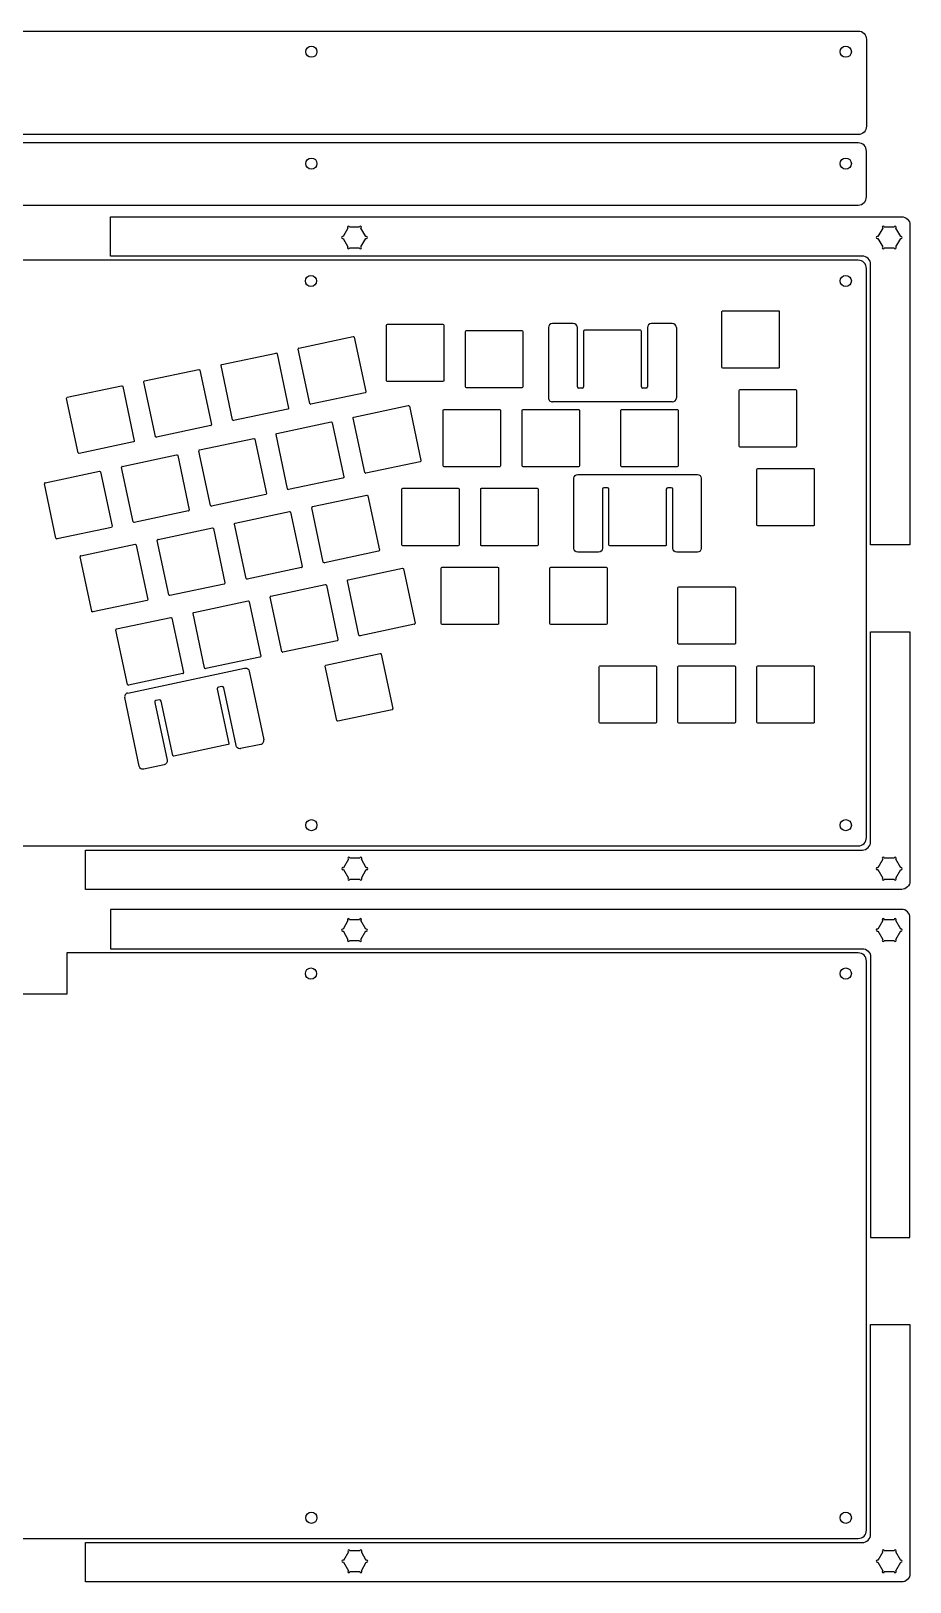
# Model space of a CAD drawing. Header units: millimetres. Extents: x -95 to 285, y -92 to 283.
# Drawn here: x 73 to 285.1, y -91.8 to 282.6 of the extents above; entities that cross this region are included whole.
import ezdxf

# ---------------------------------------------------------------- set-up
doc = ezdxf.new("R2010")
doc.units = ezdxf.units.MM
doc.layers.get('0').update_dxf_attribs({"linetype": 'CONTINUOUS'})

msp = doc.modelspace()

# ---------------------------------------------------------------- linework, layer by layer
for p, q in [((149.48, 235.03), (148.29, 232.96)), ((148.29, 232.53), (149.48, 230.46)), ((152.24, 235.25), (149.86, 235.25)), ((153.81, 232.96), (152.62, 235.03)), ((152.62, 230.46), (153.81, 232.53)), ((278.58, 235.03), (277.38, 232.96)), ((277.38, 232.53), (278.58, 230.46)), ((281.34, 235.25), (278.95, 235.25)), ((282.91, 232.96), (281.71, 235.03)), ((281.71, 230.46), (282.91, 232.53)), ((149.86, 230.25), (152.24, 230.25)), ((278.95, 230.25), (281.34, 230.25)), ((239.76, 201.44), (239.76, 214.84)), ((239.98, 215.07), (253.38, 215.07)), ((253.61, 214.84), (253.61, 201.44)), ((158.79, 198.18), (158.79, 211.58)), ((159.02, 211.8), (172.42, 211.8)), ((172.64, 211.58), (172.64, 198.18)), ((177.84, 196.68), (177.84, 210.08)), ((178.07, 210.3), (191.47, 210.3)), ((191.69, 210.08), (191.69, 196.68)), ((197.88, 210.98), (197.88, 194.04)), ((203.88, 211.98), (198.88, 211.98)), ((204.88, 196.69), (204.88, 210.98)), ((206.32, 210.09), (206.32, 196.69)), ((220.02, 210.39), (206.62, 210.39)), ((220.32, 196.69), (220.32, 210.09)), ((221.76, 210.98), (221.76, 196.69)), ((227.76, 211.98), (222.76, 211.98)), ((228.76, 210.98), (228.76, 194.04)), ((137.65, 206.04), (150.75, 208.82)), ((151.02, 208.65), (153.8, 195.54)), ((119.01, 202.08), (132.12, 204.86)), ((132.39, 204.69), (135.17, 191.58)), ((140.26, 192.66), (137.47, 205.77)), ((100.38, 198.12), (113.48, 200.9)), ((113.75, 200.73), (116.54, 187.62)), ((121.62, 188.7), (118.84, 201.81)), ((253.38, 201.22), (239.98, 201.22)), ((81.74, 194.16), (94.85, 196.94)), ((95.12, 196.77), (97.9, 183.66)), ((102.99, 184.74), (100.2, 197.85)), ((153.63, 195.28), (140.52, 192.49)), ((172.42, 197.95), (159.02, 197.95)), ((191.47, 196.45), (178.07, 196.45)), ((206.02, 196.39), (205.18, 196.39)), ((221.46, 196.39), (220.62, 196.39)), ((243.93, 182.39), (243.93, 195.79)), ((244.15, 196.02), (257.55, 196.02)), ((257.78, 195.79), (257.78, 182.39)), ((84.36, 180.78), (81.57, 193.89)), ((135, 191.32), (121.89, 188.53)), ((150.92, 189.39), (164.03, 192.17)), ((164.3, 192), (167.08, 178.89)), ((172.48, 177.63), (172.48, 191.03)), ((172.71, 191.25), (186.11, 191.25)), ((186.33, 191.03), (186.33, 177.63)), ((191.53, 177.63), (191.53, 191.03)), ((191.76, 191.25), (205.16, 191.25)), ((227.76, 193.04), (198.88, 193.04)), ((205.38, 191.03), (205.38, 177.63)), ((215.35, 177.63), (215.35, 191.03)), ((215.58, 191.25), (228.98, 191.25)), ((229.2, 191.03), (229.2, 177.63)), ((116.36, 187.36), (103.26, 184.57)), ((132.29, 185.42), (145.4, 188.21)), ((145.66, 188.04), (148.45, 174.93)), ((153.54, 176.01), (150.75, 189.12)), ((113.66, 181.46), (126.76, 184.25)), ((127.03, 184.08), (129.81, 170.97)), ((134.9, 172.05), (132.12, 185.16)), ((97.73, 183.4), (84.62, 180.61)), ((95.02, 177.5), (108.13, 180.29)), ((108.4, 180.12), (111.18, 167.01)), ((116.27, 168.09), (113.48, 181.2)), ((257.55, 182.17), (244.15, 182.17)), ((76.39, 173.54), (89.49, 176.33)), ((89.76, 176.16), (92.55, 163.05)), ((97.63, 164.13), (94.85, 177.24)), ((166.91, 178.62), (153.8, 175.84)), ((186.11, 177.4), (172.71, 177.4)), ((205.16, 177.4), (191.76, 177.4)), ((228.98, 177.4), (215.58, 177.4)), ((248.2, 163.34), (248.2, 176.74)), ((248.42, 176.97), (261.82, 176.97)), ((262.05, 176.74), (262.05, 163.34)), ((79, 160.17), (76.21, 173.28)), ((148.28, 174.66), (135.17, 171.88)), ((204.04, 157.69), (204.04, 174.63)), ((204.97, 175.56), (233.84, 175.56)), ((212.1, 172.35), (211.27, 172.35)), ((227.54, 172.35), (226.7, 172.35)), ((234.77, 174.63), (234.77, 157.69)), ((129.64, 170.7), (116.53, 167.92)), ((140.91, 167.78), (154.02, 170.57)), ((154.28, 170.39), (157.07, 157.29)), ((162.47, 158.58), (162.47, 171.98)), ((162.7, 172.2), (176.1, 172.2)), ((176.32, 171.98), (176.32, 158.58)), ((181.52, 158.58), (181.52, 171.98)), ((181.75, 172.2), (195.15, 172.2)), ((195.37, 171.98), (195.37, 158.58)), ((210.89, 171.98), (210.89, 157.69)), ((212.48, 158.58), (212.48, 171.98)), ((226.33, 171.98), (226.33, 158.58)), ((227.92, 157.69), (227.92, 171.98)), ((111.01, 166.74), (97.9, 163.96)), ((122.27, 163.82), (135.38, 166.61)), ((135.65, 166.43), (138.43, 153.33)), ((143.52, 154.41), (140.73, 167.51)), ((92.37, 162.78), (79.27, 160)), ((103.64, 159.86), (116.75, 162.65)), ((117.01, 162.47), (119.8, 149.37)), ((124.89, 150.45), (122.1, 163.55)), ((261.82, 163.12), (248.42, 163.12)), ((85.01, 155.9), (98.11, 158.68)), ((98.38, 158.51), (101.17, 145.4)), ((106.25, 146.49), (103.47, 159.59)), ((176.1, 158.35), (162.7, 158.35)), ((195.15, 158.35), (181.75, 158.35)), ((226.1, 158.35), (212.7, 158.35)), ((87.62, 142.53), (84.83, 155.63)), ((156.89, 157.02), (143.79, 154.23)), ((209.97, 156.77), (204.97, 156.77)), ((233.84, 156.77), (228.84, 156.77)), ((138.26, 153.06), (125.15, 150.27)), ((152.14, 136.76), (149.35, 149.87)), ((149.53, 150.14), (162.63, 152.92)), ((162.9, 152.75), (165.69, 139.64)), ((172, 139.53), (172, 152.93)), ((172.22, 153.15), (185.62, 153.15)), ((185.85, 152.93), (185.85, 139.53)), ((198.19, 139.53), (198.19, 152.93)), ((198.42, 153.15), (211.82, 153.15)), ((212.04, 152.93), (212.04, 139.53)), ((119.63, 149.1), (106.52, 146.31)), ((130.89, 146.18), (144, 148.96)), ((144.27, 148.79), (147.05, 135.68)), ((229.15, 134.77), (229.15, 148.17)), ((229.37, 148.39), (242.77, 148.39)), ((243, 148.17), (243, 134.77)), ((100.99, 145.14), (87.89, 142.35)), ((112.26, 142.22), (125.37, 145)), ((125.63, 144.83), (128.42, 131.72)), ((133.51, 132.8), (130.72, 145.91)), ((93.63, 138.26), (106.73, 141.04)), ((107, 140.87), (109.79, 127.76)), ((114.87, 128.84), (112.09, 141.95)), ((165.51, 139.38), (152.41, 136.59)), ((185.62, 139.3), (172.22, 139.3)), ((211.82, 139.3), (198.42, 139.3)), ((96.24, 124.88), (93.45, 137.99)), ((146.88, 135.42), (133.77, 132.63)), ((128.25, 131.45), (115.14, 128.67)), ((144.17, 129.52), (157.28, 132.31)), ((157.54, 132.14), (160.33, 119.03)), ((242.77, 134.54), (229.37, 134.54)), ((96.31, 122.78), (124.55, 128.78)), ((109.61, 127.49), (96.51, 124.71)), ((125.65, 128.07), (129.17, 111.5)), ((146.78, 116.15), (144, 129.26)), ((210.1, 115.72), (210.1, 129.12)), ((210.32, 129.34), (223.72, 129.34)), ((223.95, 129.12), (223.95, 115.72)), ((229.15, 115.72), (229.15, 129.12)), ((229.37, 129.34), (242.77, 129.34)), ((243, 129.12), (243, 115.72)), ((248.2, 115.72), (248.2, 129.12)), ((248.42, 129.34), (261.82, 129.34)), ((262.05, 129.12), (262.05, 115.72)), ((117.95, 123.72), (120.73, 110.61)), ((119.06, 124.34), (118.24, 124.16)), ((122.47, 110.08), (119.5, 124.05)), ((99.12, 105.11), (95.6, 121.68)), ((102.85, 120.51), (105.82, 106.54)), ((103.96, 121.13), (103.14, 120.95)), ((107.19, 107.73), (104.4, 120.84)), ((160.16, 118.76), (147.05, 115.98)), ((223.72, 115.49), (210.32, 115.49)), ((242.77, 115.49), (229.37, 115.49)), ((261.82, 115.49), (248.42, 115.49)), ((120.56, 110.35), (107.45, 107.56)), ((128.46, 110.4), (123.57, 109.36)), ((105.11, 105.44), (100.21, 104.4)), ((149.59, 82.68), (148.39, 80.6)), ((152.35, 82.89), (149.96, 82.89)), ((153.92, 80.6), (152.72, 82.68)), ((278.58, 82.68), (277.38, 80.6)), ((281.34, 82.89), (278.95, 82.89)), ((282.91, 80.6), (281.71, 82.68)), ((148.39, 80.18), (149.59, 78.1)), ((152.72, 78.1), (153.92, 80.18)), ((277.38, 80.18), (278.58, 78.1)), ((281.71, 78.1), (282.91, 80.18)), ((149.96, 77.89), (152.35, 77.89)), ((278.95, 77.89), (281.34, 77.89)), ((149.48, 67.85), (148.29, 65.78)), ((152.24, 68.07), (149.86, 68.07)), ((153.81, 65.78), (152.62, 67.85)), ((278.58, 67.85), (277.38, 65.78)), ((281.34, 68.07), (278.95, 68.07)), ((282.91, 65.78), (281.71, 67.85)), ((148.29, 65.35), (149.48, 63.28)), ((152.62, 63.28), (153.81, 65.35)), ((277.38, 65.35), (278.58, 63.28)), ((281.71, 63.28), (282.91, 65.35)), ((149.86, 63.07), (152.24, 63.07)), ((278.95, 63.07), (281.34, 63.07)), ((149.59, -84.51), (148.39, -86.58)), ((152.35, -84.29), (149.96, -84.29)), ((153.92, -86.58), (152.72, -84.51)), ((278.58, -84.51), (277.38, -86.58)), ((281.34, -84.29), (278.95, -84.29)), ((282.91, -86.58), (281.71, -84.51)), ((148.39, -87.01), (149.59, -89.08)), ((149.96, -89.29), (152.35, -89.29)), ((152.72, -89.08), (153.92, -87.01)), ((277.38, -87.01), (278.58, -89.08)), ((278.95, -89.29), (281.34, -89.29)), ((281.71, -89.08), (282.91, -87.01))]:
    msp.add_line(p, q)
for points in [[(-84.44, 280.58, -0.414214), (-82.44, 282.58), (272.65, 282.58, -0.414214), (274.65, 280.58), (274.65, 259.58, -0.414214), (272.65, 257.58), (-82.44, 257.58, -0.414214), (-84.44, 259.58)], [(-84.44, 253.58), (-84.44, 242.58, 0.414214), (-82.44, 240.58), (272.65, 240.58, 0.414214), (274.65, 242.58), (274.65, 253.58, 0.414214), (272.65, 255.58), (-82.44, 255.58, 0.414214)], [(273.65, 228.25), (92.16, 228.25), (92.16, 237.75), (283.15, 237.75, -0.414214), (285.15, 235.75), (285.15, 158.57), (275.65, 158.57), (275.65, 226.25, 0.414214)], [(272.65, 227.25), (-82.44, 227.25, 0.414214), (-84.44, 225.25), (-84.44, 87.89, 0.414214), (-82.44, 85.89), (272.65, 85.89, 0.414214), (274.65, 87.89), (274.65, 225.25, 0.414214)], [(285.15, 137.57), (285.15, 77.39, -0.414214), (283.15, 75.39), (86.16, 75.39), (86.16, 84.89), (273.65, 84.89, 0.414214), (275.65, 86.89), (275.65, 137.57)], [(273.65, 61.07, -0.414214), (275.65, 59.07), (275.65, -8.61), (285.15, -8.61), (285.15, 68.57, 0.414214), (283.15, 70.57), (92.16, 70.57), (92.16, 61.07)], [(69.66, 60.07), (-82.44, 60.07, 0.414214), (-84.44, 58.07), (-84.44, -79.29, 0.414214), (-82.44, -81.29), (272.65, -81.29, 0.414214), (274.65, -79.29), (274.65, 58.07, 0.414214), (272.65, 60.07), (81.66, 60.07), (81.66, 50.07), (69.66, 50.07)], [(285.15, -29.61), (285.15, -89.79, -0.414214), (283.15, -91.79), (86.16, -91.79), (86.16, -82.29), (273.65, -82.29, 0.414214), (275.65, -80.29), (275.65, -29.61)]]:
    msp.add_lwpolyline(points, format="xyb", close=True)
for centre in [(140.55, 222.25), (269.65, 222.25), (140.66, 90.89), (269.65, 90.89), (140.55, 55.07), (269.65, 55.07), (140.66, -76.29), (269.65, -76.29)]:
    msp.add_circle(centre, 1.35)
for centre, radius, start, end in [((198.88, 210.98), 1, 90, 180), ((203.88, 210.98), 1, 0, 90), ((206.62, 210.09), 0.3, 90, 179.9958), ((220.02, 210.09), 0.3, 0, 90.0038), ((222.76, 210.98), 1, 90, 180), ((227.76, 210.98), 1, 0, 90), ((205.18, 196.69), 0.3, 180, 269.9993), ((206.02, 196.69), 0.3, 270.001, 360), ((220.62, 196.69), 0.3, 180, 269.9991), ((221.46, 196.69), 0.3, -90, 0.0004), ((198.88, 194.04), 1, 179.9999, 270), ((227.76, 194.04), 1, 270, 360)]:
    msp.add_arc(centre, radius, start, end)
at = {"extrusion": (0, 0, -1)}
msp.add_arc((-100.02, 105.31), 0.929, 257.9404, 269.9726, dxfattribs=at)
for centre, major_axis, ratio, start_param, end_param in [((137.74, 205.81), (0.267, -0.055), 0.903155, 2.803276, 3.517551), ((137.72, 205.78), (-0.143, 0.23), 0.904441, 5.965291, 6.683538), ((140.5, 192.53), (0.0988, 0.0134), 0.42359, 4.403284, 4.884756), ((116.29, 187.61), (-0.143, 0.23), 0.904441, 2.823698, 3.541945), ((116.27, 187.59), (0.267, -0.055), 0.903155, 5.944869, 6.659143), ((121.87, 188.7), (0.185, 0.087), 0.83084, 4.199079, 4.43775), ((103.24, 184.74), (0.185, 0.087), 0.83084, 4.199079, 4.43775), ((84.61, 180.72), (0.158, 0.043), 0.688153, 4.33865, 4.631778), ((113.76, 181.23), (0.275, -0.054), 0.888887, 2.800434, 3.5043), ((113.73, 181.21), (-0.143, 0.23), 0.904441, 5.965291, 6.683538), ((95.11, 177.28), (0.268, -0.041), 0.903545, 2.75302, 3.470262), ((95.09, 177.24), (-0.143, 0.23), 0.904441, 5.965291, 6.683538), ((76.48, 173.32), (0.268, -0.041), 0.903545, 2.75302, 3.470262), ((76.46, 173.29), (-0.149, 0.218), 0.915996, 5.921842, 6.64769), ((153.78, 176.01), (0.185, 0.087), 0.83084, 4.199079, 4.43775), ((135.15, 172.05), (0.185, 0.087), 0.83084, 4.199079, 4.43775), ((110.95, 166.98), (-0.135, 0.212), 0.942667, 2.802067, 3.546706), ((110.92, 166.97), (0.264, -0.05), 0.910313, 5.926256, 6.646227), ((116.52, 168.09), (0.185, 0.087), 0.83084, 4.199079, 4.43775), ((141, 167.55), (0.267, -0.055), 0.903155, 2.803276, 3.517551), ((140.98, 167.52), (-0.143, 0.23), 0.904441, 5.965291, 6.683538), ((97.88, 164.13), (0.185, 0.087), 0.83084, 4.199079, 4.43775), ((79.25, 160.11), (0.158, 0.043), 0.688153, 4.33865, 4.631778), ((103.73, 159.63), (0.267, -0.055), 0.903155, 2.803276, 3.517551), ((103.71, 159.6), (-0.143, 0.23), 0.904441, 5.965291, 6.683538), ((85.1, 155.67), (0.263, -0.046), 0.909501, 2.769736, 3.492655), ((85.08, 155.64), (-0.155, 0.223), 0.902281, 5.917975, 6.635862), ((143.77, 154.27), (0.0988, 0.0134), 0.42359, 4.403284, 4.884756), ((125.13, 150.44), (0.185, 0.087), 0.83084, 4.199079, 4.43775), ((138.19, 153.32), (-0.143, 0.23), 0.904441, 2.823698, 3.541945), ((138.17, 153.29), (0.267, -0.055), 0.903155, 5.944869, 6.659143), ((106.5, 146.35), (0.0988, 0.0134), 0.42359, 4.403284, 4.884756), ((119.56, 149.36), (-0.143, 0.23), 0.904441, 2.823698, 3.541945), ((119.53, 149.33), (0.275, -0.054), 0.888887, 5.942026, 6.645893), ((130.99, 145.95), (0.267, -0.055), 0.903155, 2.803276, 3.517551), ((130.96, 145.92), (-0.143, 0.23), 0.904441, 5.965291, 6.683538), ((87.87, 142.46), (0.158, 0.043), 0.688153, 4.33865, 4.631778), ((165.44, 139.64), (-0.143, 0.23), 0.904441, 2.823698, 3.541945), ((165.42, 139.61), (0.267, -0.055), 0.903155, 5.944869, 6.659143), ((93.71, 138.03), (0.263, -0.046), 0.909501, 2.769736, 3.492655), ((93.7, 138), (-0.155, 0.223), 0.902281, 5.917975, 6.635862), ((152.39, 136.76), (0.185, 0.087), 0.83084, 4.199079, 4.43775), ((133.75, 132.8), (0.185, 0.087), 0.83084, 4.199079, 4.43775), ((109.54, 127.75), (-0.143, 0.23), 0.904441, 2.823698, 3.541945), ((109.52, 127.72), (0.267, -0.055), 0.903155, 5.944869, 6.659143), ((115.12, 128.84), (0.185, 0.087), 0.83084, 4.199079, 4.43775), ((96.49, 124.88), (0.185, 0.087), 0.83084, 4.199079, 4.43775), ((118.39, 123.78), (0.444, -0.107), 0.899005, 2.832995, 3.546401), ((118.36, 123.73), (0.266, -0.367), 0.901931, 2.760445, 3.477191), ((96.69, 121.84), (1.1, -0.21), 0.901954, 2.785605, 3.501603), ((96.6, 121.73), (-0.638, 0.898), 0.90998, 5.907803, 6.629566), ((160.09, 119.02), (-0.143, 0.23), 0.904441, 2.823698, 3.541945), ((160.06, 118.99), (0.267, -0.055), 0.903155, 5.944869, 6.659143), ((147.03, 116.15), (0.185, 0.087), 0.83084, 4.199079, 4.43775), ((128.17, 111.45), (-0.629, 0.899), 0.911993, 2.772795, 3.495999), ((128.08, 111.35), (1.09, -0.22), 0.904544, 5.93897, 6.656518)]:
    msp.add_ellipse(centre, major_axis=major_axis, ratio=ratio, start_param=start_param, end_param=end_param)
for points in [[(139.31, 277.58), (139.31, 278.32), (139.92, 278.93), (140.66, 278.93)], [(140.66, 276.23), (139.92, 276.23), (139.31, 276.84), (139.31, 277.58)], [(140.66, 278.93), (141.4, 278.93), (142.01, 278.32), (142.01, 277.58)], [(142.01, 277.58), (142.01, 276.84), (141.4, 276.23), (140.66, 276.23)], [(268.3, 277.58), (268.3, 278.32), (268.91, 278.93), (269.65, 278.93)], [(269.65, 276.23), (268.91, 276.23), (268.3, 276.84), (268.3, 277.58)], [(269.65, 278.93), (270.39, 278.93), (271, 278.32), (271, 277.58)], [(271, 277.58), (271, 276.84), (270.39, 276.23), (269.65, 276.23)], [(139.31, 250.58), (139.31, 251.32), (139.92, 251.93), (140.66, 251.93)], [(140.66, 251.93), (141.4, 251.93), (142.01, 251.32), (142.01, 250.58)], [(268.3, 250.58), (268.3, 251.32), (268.91, 251.93), (269.65, 251.93)], [(269.65, 251.93), (270.39, 251.93), (271, 251.32), (271, 250.58)], [(140.66, 249.23), (139.92, 249.23), (139.31, 249.84), (139.31, 250.58)], [(142.01, 250.58), (142.01, 249.84), (141.4, 249.23), (140.66, 249.23)], [(269.65, 249.23), (268.91, 249.23), (268.3, 249.84), (268.3, 250.58)], [(271, 250.58), (271, 249.84), (270.39, 249.23), (269.65, 249.23)], [(148.16, 232.5), (148.21, 232.5), (148.25, 232.51), (148.29, 232.53)], [(277.26, 232.5), (277.31, 232.5), (277.35, 232.51), (277.38, 232.53)], [(239.76, 214.84), (239.76, 214.96), (239.86, 215.07), (239.98, 215.07)], [(253.38, 215.07), (253.5, 215.07), (253.61, 214.96), (253.61, 214.84)], [(158.79, 211.58), (158.79, 211.7), (158.89, 211.8), (159.02, 211.8)], [(172.42, 211.8), (172.54, 211.8), (172.64, 211.7), (172.64, 211.58)], [(177.84, 210.08), (177.84, 210.2), (177.94, 210.3), (178.07, 210.3)], [(191.47, 210.3), (191.59, 210.3), (191.69, 210.2), (191.69, 210.08)], [(118.84, 201.81), (118.81, 201.93), (118.89, 202.05), (119.01, 202.08)], [(239.98, 201.22), (239.86, 201.22), (239.76, 201.32), (239.76, 201.44)], [(253.61, 201.44), (253.61, 201.32), (253.5, 201.22), (253.38, 201.22)], [(100.2, 197.85), (100.18, 197.97), (100.26, 198.09), (100.38, 198.12)], [(153.8, 195.54), (153.83, 195.42), (153.75, 195.3), (153.63, 195.28)], [(159.02, 197.95), (158.89, 197.95), (158.79, 198.05), (158.79, 198.18)], [(172.64, 198.18), (172.64, 198.05), (172.54, 197.95), (172.42, 197.95)], [(178.07, 196.45), (177.94, 196.45), (177.84, 196.55), (177.84, 196.68)], [(191.69, 196.68), (191.69, 196.55), (191.59, 196.45), (191.47, 196.45)], [(243.93, 195.79), (243.93, 195.91), (244.03, 196.02), (244.15, 196.02)], [(257.55, 196.02), (257.68, 196.02), (257.78, 195.91), (257.78, 195.79)], [(81.57, 193.89), (81.54, 194.01), (81.62, 194.13), (81.74, 194.16)], [(135.17, 191.58), (135.2, 191.46), (135.12, 191.34), (135, 191.32)], [(140.48, 192.49), (140.37, 192.49), (140.28, 192.56), (140.26, 192.66)], [(172.48, 191.03), (172.48, 191.15), (172.58, 191.25), (172.71, 191.25)], [(186.11, 191.25), (186.23, 191.25), (186.33, 191.15), (186.33, 191.03)], [(191.53, 191.03), (191.53, 191.15), (191.63, 191.25), (191.76, 191.25)], [(205.16, 191.25), (205.28, 191.25), (205.38, 191.15), (205.38, 191.03)], [(215.35, 191.03), (215.35, 191.15), (215.45, 191.25), (215.58, 191.25)], [(228.98, 191.25), (229.1, 191.25), (229.2, 191.15), (229.2, 191.03)], [(121.84, 188.53), (121.74, 188.53), (121.65, 188.6), (121.62, 188.7)], [(150.75, 189.12), (150.72, 189.24), (150.8, 189.36), (150.92, 189.39)], [(97.9, 183.66), (97.93, 183.54), (97.85, 183.42), (97.73, 183.4)], [(103.21, 184.57), (103.1, 184.57), (103.01, 184.64), (102.99, 184.74)], [(132.12, 185.16), (132.09, 185.28), (132.17, 185.4), (132.29, 185.42)], [(84.58, 180.6), (84.47, 180.6), (84.38, 180.68), (84.36, 180.78)], [(244.15, 182.17), (244.03, 182.17), (243.93, 182.27), (243.93, 182.39)], [(257.78, 182.39), (257.78, 182.27), (257.68, 182.17), (257.55, 182.17)], [(153.75, 175.83), (153.65, 175.83), (153.56, 175.91), (153.54, 176.01)], [(167.08, 178.89), (167.11, 178.77), (167.03, 178.65), (166.91, 178.62)], [(172.71, 177.4), (172.58, 177.4), (172.48, 177.5), (172.48, 177.63)], [(186.33, 177.63), (186.33, 177.5), (186.23, 177.4), (186.11, 177.4)], [(191.76, 177.4), (191.63, 177.4), (191.53, 177.5), (191.53, 177.63)], [(205.38, 177.63), (205.38, 177.5), (205.28, 177.4), (205.16, 177.4)], [(215.58, 177.4), (215.45, 177.4), (215.35, 177.5), (215.35, 177.63)], [(229.2, 177.63), (229.2, 177.5), (229.1, 177.4), (228.98, 177.4)], [(248.2, 176.74), (248.2, 176.86), (248.3, 176.97), (248.42, 176.97)], [(261.82, 176.97), (261.95, 176.97), (262.05, 176.86), (262.05, 176.74)], [(204.04, 174.63), (204.04, 175.14), (204.46, 175.56), (204.97, 175.56)], [(211.27, 172.35), (211.06, 172.35), (210.89, 172.18), (210.89, 171.98)], [(212.48, 171.98), (212.48, 172.18), (212.31, 172.35), (212.1, 172.35)], [(226.7, 172.35), (226.5, 172.35), (226.33, 172.18), (226.33, 171.98)], [(227.92, 171.98), (227.92, 172.18), (227.75, 172.35), (227.54, 172.35)], [(233.84, 175.56), (234.35, 175.56), (234.77, 175.14), (234.77, 174.63)], [(129.81, 170.97), (129.84, 170.85), (129.76, 170.73), (129.64, 170.7)], [(135.12, 171.87), (135.02, 171.87), (134.92, 171.95), (134.9, 172.05)], [(162.47, 171.98), (162.47, 172.1), (162.57, 172.2), (162.7, 172.2)], [(176.1, 172.2), (176.22, 172.2), (176.32, 172.1), (176.32, 171.98)], [(181.52, 171.98), (181.52, 172.1), (181.62, 172.2), (181.75, 172.2)], [(195.15, 172.2), (195.27, 172.2), (195.37, 172.1), (195.37, 171.98)], [(116.49, 167.91), (116.38, 167.91), (116.29, 167.99), (116.27, 168.09)], [(92.55, 163.05), (92.57, 162.93), (92.5, 162.81), (92.37, 162.78)], [(97.85, 163.95), (97.75, 163.95), (97.66, 164.03), (97.63, 164.13)], [(122.1, 163.55), (122.07, 163.67), (122.15, 163.79), (122.27, 163.82)], [(248.42, 163.12), (248.3, 163.12), (248.2, 163.22), (248.2, 163.34)], [(262.05, 163.34), (262.05, 163.22), (261.95, 163.12), (261.82, 163.12)], [(79.22, 159.99), (79.11, 159.99), (79.02, 160.07), (79, 160.17)], [(157.07, 157.29), (157.09, 157.17), (157.02, 157.05), (156.89, 157.02)], [(162.7, 158.35), (162.57, 158.35), (162.47, 158.45), (162.47, 158.58)], [(176.32, 158.58), (176.32, 158.45), (176.22, 158.35), (176.1, 158.35)], [(181.75, 158.35), (181.62, 158.35), (181.52, 158.45), (181.52, 158.58)], [(195.37, 158.58), (195.37, 158.45), (195.27, 158.35), (195.15, 158.35)], [(204.97, 156.77), (204.46, 156.77), (204.04, 157.18), (204.04, 157.69)], [(210.89, 157.69), (210.89, 157.18), (210.48, 156.77), (209.97, 156.77)], [(212.7, 158.35), (212.58, 158.35), (212.48, 158.45), (212.48, 158.58)], [(226.33, 158.58), (226.33, 158.45), (226.23, 158.35), (226.1, 158.35)], [(228.84, 156.77), (228.33, 156.77), (227.92, 157.18), (227.92, 157.69)], [(234.77, 157.69), (234.77, 157.18), (234.35, 156.77), (233.84, 156.77)], [(143.74, 154.23), (143.63, 154.23), (143.54, 154.3), (143.52, 154.41)], [(125.11, 150.27), (125, 150.27), (124.91, 150.34), (124.89, 150.45)], [(149.35, 149.87), (149.33, 149.99), (149.41, 150.11), (149.53, 150.14)], [(172, 152.93), (172, 153.05), (172.1, 153.15), (172.22, 153.15)], [(185.62, 153.15), (185.75, 153.15), (185.85, 153.05), (185.85, 152.93)], [(198.19, 152.93), (198.19, 153.05), (198.29, 153.15), (198.42, 153.15)], [(211.82, 153.15), (211.94, 153.15), (212.04, 153.05), (212.04, 152.93)], [(106.47, 146.31), (106.37, 146.31), (106.28, 146.38), (106.25, 146.49)], [(229.15, 148.17), (229.15, 148.29), (229.25, 148.39), (229.37, 148.39)], [(242.77, 148.39), (242.9, 148.39), (243, 148.29), (243, 148.17)], [(87.84, 142.35), (87.73, 142.35), (87.64, 142.42), (87.62, 142.53)], [(101.17, 145.4), (101.19, 145.28), (101.11, 145.16), (100.99, 145.14)], [(112.09, 141.95), (112.06, 142.07), (112.14, 142.19), (112.26, 142.22)], [(172.22, 139.3), (172.1, 139.3), (172, 139.4), (172, 139.53)], [(185.85, 139.53), (185.85, 139.4), (185.75, 139.3), (185.62, 139.3)], [(198.42, 139.3), (198.29, 139.3), (198.19, 139.4), (198.19, 139.53)], [(212.04, 139.53), (212.04, 139.4), (211.94, 139.3), (211.82, 139.3)], [(147.05, 135.68), (147.08, 135.56), (147, 135.44), (146.88, 135.42)], [(152.36, 136.59), (152.25, 136.59), (152.16, 136.66), (152.14, 136.76)], [(128.42, 131.72), (128.45, 131.6), (128.37, 131.48), (128.25, 131.45)], [(133.73, 132.62), (133.62, 132.62), (133.53, 132.7), (133.51, 132.8)], [(229.37, 134.54), (229.25, 134.54), (229.15, 134.64), (229.15, 134.77)], [(243, 134.77), (243, 134.64), (242.9, 134.54), (242.77, 134.54)], [(115.09, 128.66), (114.99, 128.66), (114.89, 128.74), (114.87, 128.84)], [(144, 129.26), (143.97, 129.38), (144.05, 129.5), (144.17, 129.52)], [(210.1, 129.12), (210.1, 129.24), (210.2, 129.34), (210.32, 129.34)], [(223.72, 129.34), (223.85, 129.34), (223.95, 129.24), (223.95, 129.12)], [(229.15, 129.12), (229.15, 129.24), (229.25, 129.34), (229.37, 129.34)], [(242.77, 129.34), (242.9, 129.34), (243, 129.24), (243, 129.12)], [(248.2, 129.12), (248.2, 129.24), (248.3, 129.34), (248.42, 129.34)], [(261.82, 129.34), (261.95, 129.34), (262.05, 129.24), (262.05, 129.12)], [(96.46, 124.7), (96.35, 124.7), (96.26, 124.78), (96.24, 124.88)], [(103.14, 120.95), (102.93, 120.91), (102.8, 120.71), (102.85, 120.51)], [(147, 115.97), (146.9, 115.97), (146.81, 116.05), (146.78, 116.15)], [(210.32, 115.49), (210.2, 115.49), (210.1, 115.59), (210.1, 115.72)], [(223.95, 115.72), (223.95, 115.59), (223.85, 115.49), (223.72, 115.49)], [(229.37, 115.49), (229.25, 115.49), (229.15, 115.59), (229.15, 115.72)], [(243, 115.72), (243, 115.59), (242.9, 115.49), (242.77, 115.49)], [(248.42, 115.49), (248.3, 115.49), (248.2, 115.59), (248.2, 115.72)], [(262.05, 115.72), (262.05, 115.59), (261.95, 115.49), (261.82, 115.49)], [(120.73, 110.61), (120.76, 110.49), (120.68, 110.37), (120.56, 110.35)], [(100.02, 104.38), (99.59, 104.38), (99.21, 104.69), (99.12, 105.11)], [(105.82, 106.54), (105.92, 106.04), (105.6, 105.55), (105.11, 105.44)], [(154.04, 80.64), (154, 80.64), (153.96, 80.62), (153.92, 80.6)], [(283.04, 80.64), (282.99, 80.64), (282.95, 80.62), (282.91, 80.6)], [(148.16, 65.32), (148.21, 65.32), (148.25, 65.33), (148.29, 65.35)], [(277.26, 65.32), (277.31, 65.32), (277.35, 65.33), (277.38, 65.35)], [(154.04, -86.54), (154, -86.54), (153.96, -86.56), (153.92, -86.58)], [(283.04, -86.54), (282.99, -86.54), (282.95, -86.56), (282.91, -86.58)]]:
    msp.add_open_spline(points, degree=3)
for points, knots in [([(148.29, 232.96), (148.25, 232.98), (148.21, 233), (148.16, 233), (148.03, 233), (147.91, 232.89), (147.91, 232.75), (147.91, 232.61), (148.03, 232.5), (148.16, 232.5)], [23, 23, 23, 23, 24, 24, 24, 25, 25, 25, 26, 26, 26, 26]), ([(149.86, 235.25), (149.86, 235.39), (149.75, 235.5), (149.61, 235.5), (149.47, 235.5), (149.36, 235.39), (149.36, 235.25), (149.36, 235.16), (149.41, 235.08), (149.48, 235.03)], [19, 19, 19, 19, 20, 20, 20, 21, 21, 21, 22, 22, 22, 22]), ([(152.62, 235.03), (152.69, 235.08), (152.74, 235.16), (152.74, 235.25), (152.74, 235.39), (152.63, 235.5), (152.36, 235.5), (152.24, 235.39), (152.24, 235.25)], [15, 15, 15, 15, 16, 16, 16, 17, 17, 18, 18, 18, 18]), ([(153.81, 232.53), (153.85, 232.51), (153.89, 232.5), (153.94, 232.5), (154.08, 232.5), (154.19, 232.61), (154.19, 232.75), (154.19, 232.89), (154.08, 233), (153.94, 233), (153.89, 233), (153.85, 232.98), (153.81, 232.96)], [10, 10, 10, 10, 11, 11, 11, 12, 12, 12, 13, 13, 13, 14, 14, 14, 14]), ([(277.38, 232.96), (277.35, 232.98), (277.31, 233), (277.26, 233), (277.12, 233), (277.01, 232.89), (277.01, 232.75), (277.01, 232.61), (277.12, 232.5), (277.26, 232.5)], [23, 23, 23, 23, 24, 24, 24, 25, 25, 25, 26, 26, 26, 26]), ([(278.95, 235.25), (278.95, 235.39), (278.84, 235.5), (278.7, 235.5), (278.57, 235.5), (278.45, 235.39), (278.45, 235.25), (278.45, 235.16), (278.51, 235.08), (278.58, 235.03)], [19, 19, 19, 19, 20, 20, 20, 21, 21, 21, 22, 22, 22, 22]), ([(281.71, 235.03), (281.79, 235.08), (281.84, 235.16), (281.84, 235.25), (281.84, 235.39), (281.73, 235.5), (281.45, 235.5), (281.34, 235.39), (281.34, 235.25)], [15, 15, 15, 15, 16, 16, 16, 17, 17, 18, 18, 18, 18]), ([(282.91, 232.53), (282.95, 232.51), (282.99, 232.5), (283.04, 232.5), (283.17, 232.5), (283.29, 232.61), (283.29, 232.75), (283.29, 232.89), (283.17, 233), (283.04, 233), (282.99, 233), (282.95, 232.98), (282.91, 232.96)], [10, 10, 10, 10, 11, 11, 11, 12, 12, 12, 13, 13, 13, 14, 14, 14, 14]), ([(149.48, 230.46), (149.41, 230.42), (149.36, 230.34), (149.36, 230.25), (149.36, 230.11), (149.47, 230), (149.61, 230), (149.75, 230), (149.86, 230.11), (149.86, 230.25)], [2, 2, 2, 2, 3, 3, 3, 4, 4, 4, 5, 5, 5, 5]), ([(152.24, 230.25), (152.24, 230.11), (152.36, 230), (152.63, 230), (152.74, 230.11), (152.74, 230.25), (152.74, 230.34), (152.69, 230.42), (152.62, 230.46)], [6, 6, 6, 6, 7, 7, 8, 8, 8, 9, 9, 9, 9]), ([(278.58, 230.46), (278.51, 230.42), (278.45, 230.34), (278.45, 230.25), (278.45, 230.11), (278.57, 230), (278.7, 230), (278.84, 230), (278.95, 230.11), (278.95, 230.25)], [2, 2, 2, 2, 3, 3, 3, 4, 4, 4, 5, 5, 5, 5]), ([(281.34, 230.25), (281.34, 230.11), (281.45, 230), (281.73, 230), (281.84, 230.11), (281.84, 230.25), (281.84, 230.34), (281.79, 230.42), (281.71, 230.46)], [6, 6, 6, 6, 7, 7, 8, 8, 8, 9, 9, 9, 9]), ([(150.75, 208.82), (150.77, 208.83), (150.78, 208.83), (150.8, 208.83), (150.9, 208.83), (151, 208.75), (151.02, 208.65)], [5, 5, 5, 5, 6, 6, 6, 7, 7, 7, 7]), ([(132.12, 204.86), (132.13, 204.87), (132.15, 204.87), (132.17, 204.87), (132.27, 204.87), (132.36, 204.79), (132.39, 204.69)], [4, 4, 4, 4, 5, 5, 5, 6, 6, 6, 6]), ([(113.48, 200.9), (113.5, 200.91), (113.52, 200.91), (113.53, 200.91), (113.64, 200.91), (113.73, 200.83), (113.75, 200.73)], [4, 4, 4, 4, 5, 5, 5, 6, 6, 6, 6]), ([(94.85, 196.94), (94.87, 196.95), (94.88, 196.95), (94.9, 196.95), (95, 196.95), (95.1, 196.87), (95.12, 196.77)], [4, 4, 4, 4, 5, 5, 5, 6, 6, 6, 6]), ([(164.03, 192.17), (164.05, 192.17), (164.06, 192.18), (164.08, 192.18), (164.18, 192.18), (164.27, 192.1), (164.3, 192)], [4, 4, 4, 4, 5, 5, 5, 6, 6, 6, 6]), ([(145.4, 188.21), (145.41, 188.21), (145.43, 188.22), (145.44, 188.22), (145.55, 188.22), (145.64, 188.14), (145.66, 188.04)], [4, 4, 4, 4, 5, 5, 5, 6, 6, 6, 6]), ([(126.76, 184.25), (126.78, 184.25), (126.79, 184.25), (126.81, 184.25), (126.91, 184.25), (127.01, 184.18), (127.03, 184.08)], [5, 5, 5, 5, 6, 6, 6, 7, 7, 7, 7]), ([(108.13, 180.29), (108.14, 180.29), (108.16, 180.29), (108.18, 180.29), (108.28, 180.29), (108.37, 180.22), (108.4, 180.12)], [5, 5, 5, 5, 6, 6, 6, 7, 7, 7, 7]), ([(89.49, 176.33), (89.51, 176.33), (89.53, 176.33), (89.54, 176.33), (89.65, 176.33), (89.74, 176.26), (89.76, 176.16)], [5, 5, 5, 5, 6, 6, 6, 7, 7, 7, 7]), ([(148.45, 174.93), (148.46, 174.87), (148.45, 174.81), (148.38, 174.71), (148.33, 174.68), (148.28, 174.66)], [7, 7, 7, 7, 8, 8, 9, 9, 9, 9]), ([(154.02, 170.57), (154.03, 170.57), (154.05, 170.57), (154.06, 170.57), (154.17, 170.57), (154.26, 170.5), (154.28, 170.39)], [5, 5, 5, 5, 6, 6, 6, 7, 7, 7, 7]), ([(135.38, 166.61), (135.4, 166.61), (135.41, 166.61), (135.43, 166.61), (135.53, 166.61), (135.63, 166.54), (135.65, 166.43)], [4, 4, 4, 4, 5, 5, 5, 6, 6, 6, 6]), ([(116.75, 162.65), (116.76, 162.65), (116.78, 162.65), (116.79, 162.65), (116.9, 162.65), (116.99, 162.58), (117.01, 162.47)], [5, 5, 5, 5, 6, 6, 6, 7, 7, 7, 7]), ([(98.11, 158.68), (98.13, 158.69), (98.15, 158.69), (98.16, 158.69), (98.27, 158.69), (98.36, 158.62), (98.38, 158.51)], [5, 5, 5, 5, 6, 6, 6, 7, 7, 7, 7]), ([(162.63, 152.92), (162.65, 152.93), (162.67, 152.93), (162.68, 152.93), (162.79, 152.93), (162.88, 152.85), (162.9, 152.75)], [4, 4, 4, 4, 5, 5, 5, 6, 6, 6, 6]), ([(144, 148.96), (144.02, 148.97), (144.03, 148.97), (144.05, 148.97), (144.15, 148.97), (144.25, 148.89), (144.27, 148.79)], [5, 5, 5, 5, 6, 6, 6, 7, 7, 7, 7]), ([(125.37, 145), (125.38, 145.01), (125.4, 145.01), (125.41, 145.01), (125.52, 145.01), (125.61, 144.93), (125.63, 144.83)], [4, 4, 4, 4, 5, 5, 5, 6, 6, 6, 6]), ([(106.73, 141.04), (106.75, 141.04), (106.76, 141.05), (106.78, 141.05), (106.89, 141.05), (106.98, 140.97), (107, 140.87)], [5, 5, 5, 5, 6, 6, 6, 7, 7, 7, 7]), ([(157.28, 132.31), (157.29, 132.31), (157.31, 132.31), (157.33, 132.31), (157.43, 132.31), (157.52, 132.24), (157.54, 132.14)], [4, 4, 4, 4, 5, 5, 5, 6, 6, 6, 6]), ([(124.55, 128.78), (124.62, 128.8), (124.68, 128.8), (124.75, 128.8), (125.18, 128.8), (125.56, 128.5), (125.65, 128.07)], [5, 5, 5, 5, 6, 6, 6, 7, 7, 7, 7]), ([(119.5, 124.05), (119.47, 124.22), (119.31, 124.35), (119.14, 124.35), (119.11, 124.35), (119.08, 124.34), (119.06, 124.34)], [14, 14, 14, 14, 15, 15, 15, 16, 16, 16, 16]), ([(104.4, 120.84), (104.36, 121.01), (104.21, 121.14), (104.03, 121.14), (104.01, 121.14), (103.98, 121.13), (103.96, 121.13)], [25, 25, 25, 25, 26, 26, 26, 27, 27, 27, 27]), ([(123.57, 109.36), (123.5, 109.35), (123.44, 109.34), (123.38, 109.34), (122.94, 109.34), (122.56, 109.65), (122.47, 110.08)], [11, 11, 11, 11, 12, 12, 12, 13, 13, 13, 13]), ([(107.45, 107.56), (107.44, 107.56), (107.42, 107.55), (107.41, 107.55), (107.3, 107.55), (107.21, 107.63), (107.19, 107.73)], [22, 22, 22, 22, 23, 23, 23, 24, 24, 24, 24]), ([(149.96, 82.89), (149.96, 83.03), (149.85, 83.14), (149.58, 83.14), (149.46, 83.03), (149.46, 82.89), (149.46, 82.8), (149.52, 82.72), (149.59, 82.68)], [6, 6, 6, 6, 7, 7, 8, 8, 8, 9, 9, 9, 9]), ([(152.72, 82.68), (152.8, 82.72), (152.85, 82.8), (152.85, 82.89), (152.85, 83.03), (152.74, 83.14), (152.6, 83.14), (152.46, 83.14), (152.35, 83.03), (152.35, 82.89)], [2, 2, 2, 2, 3, 3, 3, 4, 4, 4, 5, 5, 5, 5]), ([(278.95, 82.89), (278.95, 83.03), (278.84, 83.14), (278.57, 83.14), (278.45, 83.03), (278.45, 82.89), (278.45, 82.8), (278.51, 82.72), (278.58, 82.68)], [6, 6, 6, 6, 7, 7, 8, 8, 8, 9, 9, 9, 9]), ([(281.71, 82.68), (281.79, 82.72), (281.84, 82.8), (281.84, 82.89), (281.84, 83.03), (281.73, 83.14), (281.59, 83.14), (281.45, 83.14), (281.34, 83.03), (281.34, 82.89)], [2, 2, 2, 2, 3, 3, 3, 4, 4, 4, 5, 5, 5, 5]), ([(148.39, 80.6), (148.36, 80.62), (148.32, 80.64), (148.27, 80.64), (148.13, 80.64), (148.02, 80.53), (148.02, 80.39), (148.02, 80.25), (148.13, 80.14), (148.27, 80.14), (148.32, 80.14), (148.36, 80.15), (148.39, 80.18)], [10, 10, 10, 10, 11, 11, 11, 12, 12, 12, 13, 13, 13, 14, 14, 14, 14]), ([(153.92, 80.18), (153.96, 80.15), (154, 80.14), (154.04, 80.14), (154.18, 80.14), (154.29, 80.25), (154.29, 80.39), (154.29, 80.53), (154.18, 80.64), (154.04, 80.64)], [23, 23, 23, 23, 24, 24, 24, 25, 25, 25, 26, 26, 26, 26]), ([(277.38, 80.6), (277.35, 80.62), (277.31, 80.64), (277.26, 80.64), (277.12, 80.64), (277.01, 80.53), (277.01, 80.39), (277.01, 80.25), (277.12, 80.14), (277.26, 80.14), (277.31, 80.14), (277.35, 80.15), (277.38, 80.18)], [10, 10, 10, 10, 11, 11, 11, 12, 12, 12, 13, 13, 13, 14, 14, 14, 14]), ([(282.91, 80.18), (282.95, 80.15), (282.99, 80.14), (283.04, 80.14), (283.17, 80.14), (283.29, 80.25), (283.29, 80.39), (283.29, 80.53), (283.17, 80.64), (283.04, 80.64)], [23, 23, 23, 23, 24, 24, 24, 25, 25, 25, 26, 26, 26, 26]), ([(149.59, 78.1), (149.52, 78.06), (149.46, 77.98), (149.46, 77.89), (149.46, 77.75), (149.58, 77.64), (149.85, 77.64), (149.96, 77.75), (149.96, 77.89)], [15, 15, 15, 15, 16, 16, 16, 17, 17, 18, 18, 18, 18]), ([(152.35, 77.89), (152.35, 77.75), (152.46, 77.64), (152.6, 77.64), (152.74, 77.64), (152.85, 77.75), (152.85, 77.89), (152.85, 77.98), (152.8, 78.06), (152.72, 78.1)], [19, 19, 19, 19, 20, 20, 20, 21, 21, 21, 22, 22, 22, 22]), ([(278.58, 78.1), (278.51, 78.06), (278.45, 77.98), (278.45, 77.89), (278.45, 77.75), (278.57, 77.64), (278.84, 77.64), (278.95, 77.75), (278.95, 77.89)], [15, 15, 15, 15, 16, 16, 16, 17, 17, 18, 18, 18, 18]), ([(281.34, 77.89), (281.34, 77.75), (281.45, 77.64), (281.59, 77.64), (281.73, 77.64), (281.84, 77.75), (281.84, 77.89), (281.84, 77.98), (281.79, 78.06), (281.71, 78.1)], [19, 19, 19, 19, 20, 20, 20, 21, 21, 21, 22, 22, 22, 22]), ([(149.86, 68.07), (149.86, 68.2), (149.75, 68.32), (149.61, 68.32), (149.47, 68.32), (149.36, 68.2), (149.36, 68.07), (149.36, 67.97), (149.41, 67.9), (149.48, 67.85)], [19, 19, 19, 19, 20, 20, 20, 21, 21, 21, 22, 22, 22, 22]), ([(152.62, 67.85), (152.69, 67.9), (152.74, 67.97), (152.74, 68.07), (152.74, 68.2), (152.63, 68.32), (152.36, 68.32), (152.24, 68.2), (152.24, 68.07)], [15, 15, 15, 15, 16, 16, 16, 17, 17, 18, 18, 18, 18]), ([(278.95, 68.07), (278.95, 68.21), (278.84, 68.32), (278.7, 68.32), (278.57, 68.32), (278.45, 68.21), (278.45, 68.07), (278.45, 67.97), (278.51, 67.9), (278.58, 67.85)], [19, 19, 19, 19, 20, 20, 20, 21, 21, 21, 22, 22, 22, 22]), ([(281.71, 67.85), (281.79, 67.9), (281.84, 67.97), (281.84, 68.07), (281.84, 68.21), (281.73, 68.32), (281.45, 68.32), (281.34, 68.21), (281.34, 68.07)], [15, 15, 15, 15, 16, 16, 16, 17, 17, 18, 18, 18, 18]), ([(148.29, 65.78), (148.25, 65.8), (148.21, 65.82), (148.16, 65.82), (148.03, 65.82), (147.91, 65.7), (147.91, 65.57), (147.91, 65.43), (148.03, 65.32), (148.16, 65.32)], [23, 23, 23, 23, 24, 24, 24, 25, 25, 25, 26, 26, 26, 26]), ([(153.81, 65.35), (153.85, 65.33), (153.89, 65.32), (153.94, 65.32), (154.08, 65.32), (154.19, 65.43), (154.19, 65.57), (154.19, 65.7), (154.08, 65.82), (153.94, 65.82), (153.89, 65.82), (153.85, 65.8), (153.81, 65.78)], [10, 10, 10, 10, 11, 11, 11, 12, 12, 12, 13, 13, 13, 14, 14, 14, 14]), ([(277.38, 65.78), (277.35, 65.8), (277.31, 65.82), (277.26, 65.82), (277.12, 65.82), (277.01, 65.71), (277.01, 65.57), (277.01, 65.43), (277.12, 65.32), (277.26, 65.32)], [23, 23, 23, 23, 24, 24, 24, 25, 25, 25, 26, 26, 26, 26]), ([(282.91, 65.35), (282.95, 65.33), (282.99, 65.32), (283.04, 65.32), (283.17, 65.32), (283.29, 65.43), (283.29, 65.57), (283.29, 65.71), (283.17, 65.82), (283.04, 65.82), (282.99, 65.82), (282.95, 65.8), (282.91, 65.78)], [10, 10, 10, 10, 11, 11, 11, 12, 12, 12, 13, 13, 13, 14, 14, 14, 14]), ([(149.48, 63.28), (149.41, 63.24), (149.36, 63.16), (149.36, 63.07), (149.36, 62.93), (149.47, 62.82), (149.61, 62.82), (149.75, 62.82), (149.86, 62.93), (149.86, 63.07)], [2, 2, 2, 2, 3, 3, 3, 4, 4, 4, 5, 5, 5, 5]), ([(152.24, 63.07), (152.24, 62.93), (152.36, 62.82), (152.63, 62.82), (152.74, 62.93), (152.74, 63.07), (152.74, 63.16), (152.69, 63.24), (152.62, 63.28)], [6, 6, 6, 6, 7, 7, 8, 8, 8, 9, 9, 9, 9]), ([(278.58, 63.28), (278.51, 63.24), (278.45, 63.16), (278.45, 63.07), (278.45, 62.93), (278.57, 62.82), (278.7, 62.82), (278.84, 62.82), (278.95, 62.93), (278.95, 63.07)], [2, 2, 2, 2, 3, 3, 3, 4, 4, 4, 5, 5, 5, 5]), ([(281.34, 63.07), (281.34, 62.93), (281.45, 62.82), (281.73, 62.82), (281.84, 62.93), (281.84, 63.07), (281.84, 63.16), (281.79, 63.24), (281.71, 63.28)], [6, 6, 6, 6, 7, 7, 8, 8, 8, 9, 9, 9, 9]), ([(149.96, -84.29), (149.96, -84.15), (149.85, -84.04), (149.58, -84.04), (149.46, -84.15), (149.46, -84.29), (149.46, -84.38), (149.52, -84.46), (149.59, -84.51)], [6, 6, 6, 6, 7, 7, 8, 8, 8, 9, 9, 9, 9]), ([(152.72, -84.51), (152.8, -84.46), (152.85, -84.38), (152.85, -84.29), (152.85, -84.15), (152.74, -84.04), (152.6, -84.04), (152.46, -84.04), (152.35, -84.15), (152.35, -84.29)], [2, 2, 2, 2, 3, 3, 3, 4, 4, 4, 5, 5, 5, 5]), ([(278.95, -84.29), (278.95, -84.15), (278.84, -84.04), (278.57, -84.04), (278.45, -84.15), (278.45, -84.29), (278.45, -84.38), (278.51, -84.46), (278.58, -84.51)], [6, 6, 6, 6, 7, 7, 8, 8, 8, 9, 9, 9, 9]), ([(281.71, -84.51), (281.79, -84.46), (281.84, -84.38), (281.84, -84.29), (281.84, -84.15), (281.73, -84.04), (281.59, -84.04), (281.45, -84.04), (281.34, -84.15), (281.34, -84.29)], [2, 2, 2, 2, 3, 3, 3, 4, 4, 4, 5, 5, 5, 5]), ([(148.39, -86.58), (148.36, -86.56), (148.32, -86.54), (148.27, -86.54), (148.13, -86.54), (148.02, -86.65), (148.02, -86.79), (148.02, -86.93), (148.13, -87.04), (148.27, -87.04), (148.32, -87.04), (148.36, -87.03), (148.39, -87.01)], [10, 10, 10, 10, 11, 11, 11, 12, 12, 12, 13, 13, 13, 14, 14, 14, 14]), ([(149.59, -89.08), (149.52, -89.12), (149.46, -89.2), (149.46, -89.29), (149.46, -89.43), (149.58, -89.54), (149.85, -89.54), (149.96, -89.43), (149.96, -89.29)], [15, 15, 15, 15, 16, 16, 16, 17, 17, 18, 18, 18, 18]), ([(152.35, -89.29), (152.35, -89.43), (152.46, -89.54), (152.6, -89.54), (152.74, -89.54), (152.85, -89.43), (152.85, -89.29), (152.85, -89.2), (152.8, -89.12), (152.72, -89.08)], [19, 19, 19, 19, 20, 20, 20, 21, 21, 21, 22, 22, 22, 22]), ([(153.92, -87.01), (153.96, -87.03), (154, -87.04), (154.04, -87.04), (154.18, -87.04), (154.29, -86.93), (154.29, -86.79), (154.29, -86.65), (154.18, -86.54), (154.04, -86.54)], [23, 23, 23, 23, 24, 24, 24, 25, 25, 25, 26, 26, 26, 26]), ([(277.38, -86.58), (277.35, -86.56), (277.31, -86.54), (277.26, -86.54), (277.12, -86.54), (277.01, -86.65), (277.01, -86.79), (277.01, -86.93), (277.12, -87.04), (277.26, -87.04), (277.31, -87.04), (277.35, -87.03), (277.38, -87.01)], [10, 10, 10, 10, 11, 11, 11, 12, 12, 12, 13, 13, 13, 14, 14, 14, 14]), ([(278.58, -89.08), (278.51, -89.12), (278.45, -89.2), (278.45, -89.29), (278.45, -89.43), (278.57, -89.54), (278.84, -89.54), (278.95, -89.43), (278.95, -89.29)], [15, 15, 15, 15, 16, 16, 16, 17, 17, 18, 18, 18, 18]), ([(281.34, -89.29), (281.34, -89.43), (281.45, -89.54), (281.59, -89.54), (281.73, -89.54), (281.84, -89.43), (281.84, -89.29), (281.84, -89.2), (281.79, -89.12), (281.71, -89.08)], [19, 19, 19, 19, 20, 20, 20, 21, 21, 21, 22, 22, 22, 22]), ([(282.91, -87.01), (282.95, -87.03), (282.99, -87.04), (283.04, -87.04), (283.17, -87.04), (283.29, -86.93), (283.29, -86.79), (283.29, -86.65), (283.17, -86.54), (283.04, -86.54)], [23, 23, 23, 23, 24, 24, 24, 25, 25, 25, 26, 26, 26, 26])]:
    msp.add_open_spline(points, degree=3, knots=knots)

doc.saveas('drawing.dxf')
